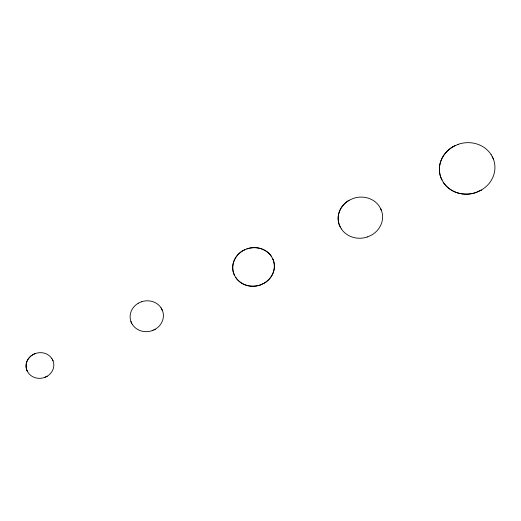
<?xml version="1.0" encoding="UTF-8"?>
<svg xmlns="http://www.w3.org/2000/svg" width="521" height="521" viewBox="0 0 521 521"><rect width="100%" height="100%" fill="white"/><g stroke="black" fill="none" stroke-linecap="round" stroke-linejoin="round"><path stroke-width="0.78" d="M273.232 260.031A20.892 19.218 -12.5 0 1 264.167 283.177L260.324 284.967L264.193 283.203A20.892 19.218 -12.5 0 0 273.258 260.025L271.48 256.495A20.892 19.218 -12.5 0 0 246.759 248.921L242.923 250.692A20.892 19.218 -12.5 0 0 233.851 273.844L235.635 277.374A20.892 19.218 -12.5 0 0 260.298 284.961A20.892 19.218 -12.5 0 1 235.668 277.367M440.864 177.563A27.873 25.64 -12.5 0 1 444.895 153.728A27.652 25.431 -12.5 0 1 452.97 146.714L458.115 144.337M152.178 330.666L155.258 329.22A16.718 15.376 -12.5 0 0 162.506 310.685L161.093 307.859A16.718 15.376 -12.5 0 0 141.354 301.822M138.247 303.209L141.334 301.783M244.798 249.696L242.91 250.679A20.892 19.218 -12.5 0 0 233.844 273.857M452.964 146.714L455.478 145.405M153.76 330.021L155.271 329.233M476.187 192.451L481.339 190.074L476.181 192.451A27.847 25.614 -12.5 0 1 443.26 182.311M367.585 236.918L371.714 235.01A22.292 20.501 -12.5 0 0 381.379 210.282L380.545 208.348M44.448 377.517L47.027 376.325L44.448 377.517A13.924 12.804 -12.5 0 1 28.004 372.437L26.799 370.105A13.904 12.791 -12.5 0 1 32.849 354.671L35.428 353.472L32.849 354.664A13.924 12.804 -12.5 0 0 26.825 370.125M491.069 154.457L493.433 159.159A27.873 25.64 -12.5 0 1 481.28 190.074M339.321 225.046L341.248 228.797M161.074 307.872L162.5 310.685M131.624 323.196L130.986 321.75L132.399 324.576M51.879 358.539L53.09 360.884A13.924 12.804 -12.5 0 1 46.988 376.338M492.391 156.749L493.452 159.159M452.996 146.772A27.847 25.614 -12.5 0 0 440.903 177.654L443.267 182.311A27.873 25.64 -12.5 0 0 476.155 192.438M233.831 273.864L234.632 275.674M440.883 177.615L441.945 180.025M381.372 210.282L379.483 206.518A22.292 20.501 -12.5 0 0 353.153 198.449L349.018 200.331A22.292 20.501 -12.5 0 0 339.334 225.046L340.187 226.967M272.457 258.221L273.251 260.025M52.536 359.685L53.07 360.884M26.818 370.105L27.352 371.304M246.817 248.934A20.892 19.218 -12.5 0 1 271.474 256.514M367.611 236.892A22.292 20.501 -12.5 0 1 341.275 228.784M339.379 225.052A22.292 20.501 -12.5 0 1 349.05 200.344M152.191 330.653A16.718 15.376 -12.5 0 1 132.432 324.57M131.018 321.783A16.718 15.376 -12.5 0 1 138.273 303.242M35.395 353.505A13.924 12.804 -12.5 0 1 51.872 358.559M458.083 144.369A27.873 25.64 -12.5 0 1 491.029 154.483"/></g></svg>
